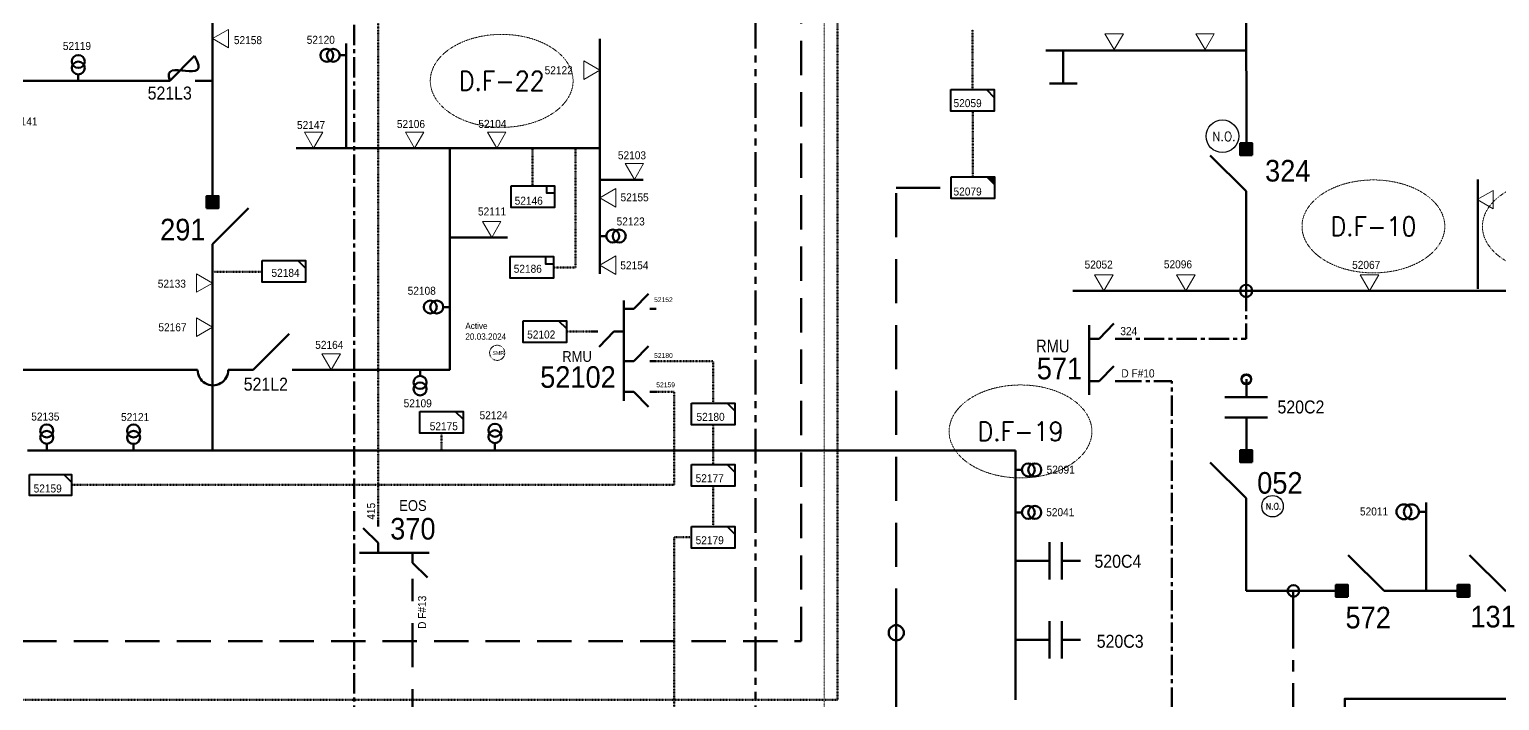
# Model space of a CAD drawing. Header units: metres. Extents: x 65984 to 144644, y -19036 to 23726.
# Drawn here: x 108724 to 109404, y 21193 to 21504 of the extents above; entities that cross this region are included whole.
import ezdxf
from ezdxf.enums import TextEntityAlignment as Align

# ---------------------------------------------------------------- set-up
doc = ezdxf.new("R2010")
doc.units = ezdxf.units.M
doc.header["$MEASUREMENT"] = 0
for name, pattern in [('( Center )', [2, 1.25, -0.25, 0.25, -0.25]), ('( Phantom )', [2.5, 1.25, -0.25, 0.25, -0.25, 0.25, -0.25]), ('DGN Style 3', [0.013877, 0, -0.013877]), ('HIDDEN2', [2381.25, 1587.5, -793.75])]:
    doc.linetypes.add(name, pattern=pattern)
doc.layers.get('0').update_dxf_attribs({"color": 95, "lineweight": 40})
for name, color, linetype, lineweight in [('ABS', 7, 'Continuous', 40), ('ABS NUMBER', 112, 'Continuous', 30), ('CAPACITOR', 5, 'Continuous', 40), ('d_eos', 111, 'Continuous', 40), ('d_eos no', 121, 'Continuous', 40), ('d_fco', 5, 'Continuous', 40), ('d_fco text', 95, 'Continuous', 40), ('d_oh branch', 94, 'Continuous', 40), ('d_switch', 95, 'Continuous', 40), ('d_tf', 1, 'Continuous', 40), ('d_tf no', 6, 'Continuous', 40), ('d_ug cable', 95, 'Continuous', 40), ('d_ug tf', 1, 'Continuous', 40), ('FDR  1  16', 234, 'Continuous', 40), ('FDR  2  05', 154, 'Continuous', 40), ('fedr no', 95, 'Continuous', 40), ('Level 37', 7, 'Continuous', 0), ('O H MAIN FEEDER', 4, 'Continuous', 100), ('SW N O', 114, 'Continuous', 30)]:
    doc.layers.add(name, color=color, linetype=linetype, lineweight=lineweight)
doc.styles.add('NASKHF', font='naskhf.shx', dxfattribs={"height": 8})
doc.styles.add('Style-Arial', font='arial.ttf')
doc.styles.add('Style-ENGINEERING', font='ENGINEERING.shx')
doc.styles.add('Style-msdefault', font='msdefault.shx')
doc.styles.add('Style-STANDARD', font='STANDARD.shx')

# ---------------------------------------------------------------- blocks, each defined once
blk = doc.blocks.new('TFU_5')
at = {"layer": 'd_tf', "color": 5, "linetype": 'Continuous', "lineweight": 70, "ltscale": 0.000390876}
blk.add_line((0, 10), (0, 0), dxfattribs=at)
for centre in [(0, 30), (0, 20)]:
    blk.add_circle(centre, 10, dxfattribs=at)
blk = doc.blocks.new('TF_8')
at = {"color": 0, "linetype": 'ByBlock', "lineweight": -2}
blk.add_line((6.3, 4.95), (9.9, 1.35), dxfattribs=at)
blk.add_3dface([(-10.1, 4.95), (9.9, 4.95), (9.9, -5.05), (-10.1, -5.05)], dxfattribs=at)
blk = doc.blocks.new('TF3')
at = {"color": 0, "linetype": 'ByBlock', "lineweight": -2}
for p, q in [((11.3, 9), (18.3, 9)), ((18.3, 9), (18.3, 2))]:
    blk.add_line(p, q, dxfattribs=at)
at = {"color": 0, "linetype": 'ByBlock', "lineweight": -2, "flags": 128}
blk.add_lwpolyline([(18.3, 2), (11.3, 2), (11.3, 9)], dxfattribs=at)
at = {"color": 0, "linetype": 'ByBlock', "lineweight": -2}
blk.add_3dface([(-21.7, 9), (18.3, 9), (18.3, -11), (-21.7, -11)], dxfattribs=at)
blk = doc.blocks.new('TFU_74')
at = {"layer": 'd_tf', "color": 3, "linetype": 'Continuous', "lineweight": 70, "ltscale": 0.000390876}
blk.add_line((0, 10), (0, 0), dxfattribs=at)
for centre in [(0, 30), (0, 20)]:
    blk.add_circle(centre, 10, dxfattribs=at)
blk = doc.blocks.new('*U706')
at = {"layer": 'd_fco', "color": 3, "linetype": 'Continuous', "lineweight": 100}
blk.add_line((-4.6, 4.21), (-10.13, 4.21), dxfattribs=at)
at = {"layer": 'd_fco', "color": 3, "linetype": 'Continuous', "lineweight": 100, "flags": 128}
blk.add_lwpolyline([(13.02, 4.21), (7.07, 4.21), (-4.4, -7.26)], dxfattribs=at)
at = {"layer": 'd_fco', "color": 3, "linetype": 'Continuous', "lineweight": 100}
blk.add_open_spline([(-4.4, -7.26), (-13, 7.69), (11.58, -7.67), (7.07, 4.21)], degree=3, dxfattribs=at)
blk = doc.blocks.new('ABS2_1_1')
at = {"color": 0, "linetype": 'ByBlock', "lineweight": -2, "ltscale": 500}
for q in [(-29900, 43500), (0, 0)]:
    blk.add_line((0, 13600), q, dxfattribs=at)
at = {"color": 0, "linetype": 'ByBlock', "lineweight": -2, "ltscale": 500, "flags": 128}
for points in [[(5000, 43600), (-5000, 43600), (-5000, 53600), (5000, 53600)], [(3791, 49653), (3791, 49653), (3791, 49653)]]:
    blk.add_lwpolyline(points, close=True, dxfattribs=at)
at = {"color": 0, "linetype": 'ByBlock', "lineweight": -2, "ltscale": 500}
for points in [[(5000, 43600), (-5000, 43600), (5000, 53600), (-5000, 53600)], [(3791, 49653), (3791, 49653), (3791, 49653)]]:
    blk.add_solid(points, dxfattribs=at)
blk = doc.blocks.new('*U863')
at = {"layer": 'ABS', "color": 5, "linetype": 'Continuous', "lineweight": 140, "ltscale": 0.246588}
for p, q in [((-8.32, 9.06), (-8.32, 16.62)), ((-8.32, 9.06), (8.3, -7.56)), ((-8.32, -16.6), (-8.32, -9.05))]:
    blk.add_line(p, q, dxfattribs=at)
blk = doc.blocks.new('TFU_75')
at = {"layer": 'd_tf', "color": 5, "linetype": 'Continuous', "lineweight": 70, "ltscale": 0.000426762}
blk.add_line((0, 10), (0, 0), dxfattribs=at)
for centre in [(0, 30), (0, 20)]:
    blk.add_circle(centre, 10, dxfattribs=at)
blk = doc.blocks.new('*U875')
at = {"layer": 'd_eos', "color": 7, "linetype": 'Continuous', "lineweight": 211, "ltscale": 0.638341}
for p, q in [((-7.47, 16.48), (-7.47, -15.84)), ((-7.47, 10.14), (-2.82, 10.14)), ((-2.82, 10.14), (3.98, 3.14)), ((4.63, 10.14), (7.45, 10.14)), ((-7.47, -9.52), (-2.82, -9.52)), ((-2.82, -9.52), (3.98, -16.52)), ((4.63, -9.51), (7.45, -9.51))]:
    blk.add_line(p, q, dxfattribs=at)
blk = doc.blocks.new('*U654')
at = {"layer": 'CAPACITOR', "color": 5, "linetype": 'Continuous', "lineweight": 100}
for p, q in [((-6.45, -8.62), (-6.45, 8.6)), ((-0.71, -8.62), (-0.71, 8.6)), ((-6.45, -0.01), (-15.04, -0.01)), ((15.04, -0.01), (-0.71, -0.01))]:
    blk.add_line(p, q, dxfattribs=at)
blk = doc.blocks.new('*U885')
at = {"layer": 'd_eos', "color": 7, "linetype": 'Continuous', "lineweight": 211, "ltscale": 0.638341}
for p, q in [((-7.44, 12.09), (-7.44, 14.92)), ((-7.44, 4.65), (-14.45, 11.44)), ((16.16, 0), (-16.16, 0)), ((-7.44, 0), (-7.44, 4.65)), ((8.41, 0), (8.41, -4.65)), ((8.41, -4.65), (15.42, -11.45)), ((8.41, -12.09), (8.41, -14.92))]:
    blk.add_line(p, q, dxfattribs=at)
blk = doc.blocks.new('exist.us-1000kva')
at = {"color": 0, "linetype": 'ByBlock', "lineweight": -2, "flags": 128}
blk.add_lwpolyline([(40, 12.9), (32.8, 20), (40, 20)], close=True, dxfattribs=at)
at = {"color": 0, "linetype": 'ByBlock', "lineweight": -2, "extrusion": (0, 0, -1)}
blk.add_solid([(-40, 12.9), (-32.8, 20), (-40, 20)], dxfattribs=at)
at = {"color": 0, "linetype": 'ByBlock', "lineweight": -2, "xscale": 2, "yscale": 2}
blk.add_blockref('TF_8', (20.2, 10.1), dxfattribs=at)
blk = doc.blocks.new('*U892')
at = {"layer": 'SW N O', "color": 3}
blk.add_circle((0, 0), 16.8, dxfattribs=at)
at = {"layer": 'SW N O', "color": 3, "style": 'Style-STANDARD'}
blk.add_text('N.O.', height=9.6, dxfattribs=at).set_placement((1.7, -0.2), align=Align.MIDDLE_CENTER)
blk = doc.blocks.new('*U929')
at = {"layer": 'CAPACITOR', "color": 5, "linetype": 'Continuous', "lineweight": 100}
for p, q in [((0.05, 8.54), (0.05, 16.44)), ((-9.9, 8.16), (9.89, 8.16)), ((-9.9, -1.35), (9.89, -1.35)), ((0.07, -16.45), (0.06, -1.35))]:
    blk.add_line(p, q, dxfattribs=at)
blk = doc.blocks.new('*U1366')
at = {"layer": 'FDR  1  16', "color": 5, "linetype": '( Center )', "lineweight": 140, "ltscale": 7.500037, "flags": 128}
blk.add_lwpolyline([(-60.08, 474.76), (-60.08, 230.27), (-16.86, 230.27), (-16.86, -226.47), (51.36, -226.47), (51.36, -321.3)], dxfattribs=at)
blk = doc.blocks.new('*U2242')
at = {"layer": 'd_ug tf', "color": 3, "linetype": 'Continuous', "lineweight": 40, "flags": 128}
blk.add_lwpolyline([(11.46, 1.66), (7.33, 5.73), (11.47, 5.73)], close=True, dxfattribs=at)
at = {"layer": 'd_ug tf', "color": 3, "linetype": 'Continuous', "lineweight": 40, "xscale": 1.147979204721027, "yscale": 1.147979204721027, "zscale": 0.3630735559045985, "rotation": 359.9999999999999}
blk.add_blockref('TF_8', (0.1, 0.04), dxfattribs=at)
blk = doc.blocks.new('*U2221')
at = {"layer": 'd_ug tf', "color": 2, "linetype": 'Continuous', "lineweight": 40, "flags": 128}
blk.add_lwpolyline([(11.46, 1.66), (7.33, 5.73), (11.47, 5.73)], close=True, dxfattribs=at)
at = {"layer": 'd_ug tf', "color": 2, "linetype": 'Continuous', "lineweight": 40, "xscale": 1.147979204721027, "yscale": 1.147979204721027, "zscale": 0.3630735559045985, "rotation": 359.9999999999999}
blk.add_blockref('TF_8', (0.1, 0.04), dxfattribs=at)
blk = doc.blocks.new('*U2274')
at = {"layer": 'd_ug tf', "color": 5, "linetype": 'Continuous', "lineweight": 40, "flags": 128}
blk.add_lwpolyline([(11.46, 1.66), (7.33, 5.73), (11.47, 5.73)], close=True, dxfattribs=at)
at = {"layer": 'd_ug tf', "color": 5, "linetype": 'Continuous', "lineweight": 40, "xscale": 1.147979204721027, "yscale": 1.147979204721027, "zscale": 0.3630735559045985, "rotation": 359.9999999999999}
blk.add_blockref('TF_8', (0.1, 0.04), dxfattribs=at)

msp = doc.modelspace()

# ---------------------------------------------------------------- linework, layer by layer
at = {"layer": 'd_eos', "color": 2, "linetype": 'Continuous', "lineweight": 211, "ltscale": 0.638341}
for p, q in [((108998.97, 21378.06), (108998.96, 21331.7)), ((108998.96, 21374.21), (109003.61, 21374.21)), ((108986.87, 21363.76), (108984.05, 21363.76)), ((108994.32, 21363.76), (108987.52, 21356.76)), ((108998.97, 21363.76), (108994.32, 21363.76)), ((108998.96, 21350.06), (109003.61, 21350.06)), ((108998.96, 21335.88), (109003.61, 21335.88))]:
    msp.add_line(p, q, dxfattribs=at)
at = {"layer": 'd_eos', "color": 5, "linetype": 'Continuous', "lineweight": 211, "ltscale": 0.638341}
for p, q in [((109003.61, 21374.21), (109010.41, 21381.21)), ((109011.06, 21374.21), (109013.88, 21374.21)), ((109003.61, 21350.06), (109010.41, 21357.06)), ((109011.06, 21350.06), (109013.88, 21350.06)), ((109003.61, 21335.88), (109010.41, 21328.88)), ((109011.06, 21335.88), (109013.88, 21335.88))]:
    msp.add_line(p, q, dxfattribs=at)
at = {"layer": 'd_oh branch', "color": 5, "linetype": 'Continuous', "lineweight": 100}
for p, q in [((108870.61, 21448.55), (108870.61, 21497.13)), ((108987.83, 21390.55), (108987.83, 21499.2)), ((108987.93, 21434.04), (109007.93, 21434.04)), ((108918.03, 21407.24), (108945.24, 21407.24)), ((109370.11, 21243.76), (109370.11, 21284.69))]:
    msp.add_line(p, q, dxfattribs=at)
at = {"layer": 'd_oh branch', "color": 30, "linetype": 'Continuous', "lineweight": 100}
for p, q in [((109202.22, 21493.83), (109194.15, 21493.83)), ((109195.83, 21478.47), (109208.62, 21478.47))]:
    msp.add_line(p, q, dxfattribs=at)
at = {"layer": 'd_oh branch', "color": 234, "linetype": 'Continuous', "lineweight": 100}
for p, q in [((109393.99, 21383.54), (109393.99, 21434.08)), ((109206.57, 21382.56), (109286.83, 21382.56))]:
    msp.add_line(p, q, dxfattribs=at)
at = {"layer": 'd_oh branch', "color": 3, "linetype": 'Continuous', "lineweight": 100, "flags": 128}
for points in [[(109059.01, 20708.07), (109059.01, 20736.18), (109332.38, 20736.18), (109332.38, 21193.88), (109889.5, 21193.88), (109889.5, 21588.76), (111169.34, 21588.76), (111169.34, 21617.54)], [(108700.54, 21500.3), (108700.54, 21479.8), (108783.74, 21479.8)], [(108805.09, 21479.8), (108808.75, 21479.8)]]:
    msp.add_lwpolyline(points, dxfattribs=at)
at = {"layer": 'd_oh branch', "color": 5, "linetype": 'Continuous', "lineweight": 100, "flags": 128}
for points in [[(108987.83, 21448.55), (108847.44, 21448.55)], [(108918.45, 21448.55), (108918.45, 21346.06), (108851.45, 21346.06)]]:
    msp.add_lwpolyline(points, dxfattribs=at)
at = {"layer": 'd_tf', "color": 3, "linetype": 'Continuous', "lineweight": 0, "ltscale": 0.000426762, "flags": 128}
for points in [[(108816.14, 21495.04), (108816.14, 21503.58), (108808.75, 21499.31)], [(108801.36, 21381.94), (108801.36, 21390.47), (108808.75, 21386.21)], [(108801.36, 21361.52), (108801.36, 21370.06), (108808.75, 21365.79)]]:
    msp.add_lwpolyline(points, close=True, dxfattribs=at)
at = {"layer": 'd_tf', "color": 30, "linetype": 'Continuous', "lineweight": 0, "ltscale": 0.000426762, "flags": 128}
for points in [[(109221.5, 21501.6), (109230.04, 21501.6), (109225.77, 21494.21)], [(109263.49, 21501.6), (109272.03, 21501.6), (109267.76, 21494.21)]]:
    msp.add_lwpolyline(points, close=True, dxfattribs=at)
at = {"layer": 'd_tf', "color": 5, "linetype": 'Continuous', "lineweight": 0, "ltscale": 0.000426762, "flags": 128}
for points in [[(108980.52, 21480.45), (108980.52, 21488.98), (108987.91, 21484.71)], [(108851.23, 21455.97), (108859.76, 21455.97), (108855.5, 21448.58)], [(108897.94, 21455.97), (108906.47, 21455.97), (108902.21, 21448.58)], [(108935.9, 21455.97), (108944.43, 21455.97), (108940.17, 21448.58)], [(108999.61, 21441.46), (109008.14, 21441.46), (109003.88, 21434.07)], [(108995.22, 21429.93), (108995.22, 21421.39), (108987.83, 21425.66)], [(108933.63, 21414.67), (108942.16, 21414.67), (108937.9, 21407.28)], [(108995.22, 21398.77), (108995.22, 21390.24), (108987.83, 21394.51)], [(108859.37, 21353.45), (108867.9, 21353.45), (108863.63, 21346.06)]]:
    msp.add_lwpolyline(points, close=True, dxfattribs=at)
at = {"layer": 'd_tf', "color": 234, "linetype": 'Continuous', "lineweight": 0, "ltscale": 0.000426762, "flags": 128}
for points in [[(109400.96, 21420.53), (109400.96, 21429.07), (109393.57, 21424.8)], [(109216.7, 21389.95), (109225.23, 21389.95), (109220.96, 21382.56)], [(109254.62, 21389.95), (109263.16, 21389.95), (109258.89, 21382.56)], [(109339.58, 21389.95), (109348.12, 21389.95), (109343.85, 21382.56)]]:
    msp.add_lwpolyline(points, close=True, dxfattribs=at)
at = {"layer": 'd_ug cable', "color": 30, "linetype": 'DGN Style 3', "lineweight": 106}
msp.add_line((109160.21, 21475.72), (109160.21, 21503.59), dxfattribs=at)
at = {"layer": 'd_ug cable', "color": 5, "linetype": 'DGN Style 3', "lineweight": 106}
for p, q in [((108956.75, 21431.24), (108956.75, 21448.22)), ((108976.64, 21393.46), (108976.64, 21448.22)), ((109040.33, 21320.66), (109040.33, 21302.26)), ((109040.33, 21292.25), (109040.33, 21273.57))]:
    msp.add_line(p, q, dxfattribs=at)
at = {"layer": 'd_ug cable', "color": 3, "linetype": 'DGN Style 3', "lineweight": 106}
msp.add_line((108831.77, 21391.38), (108808.75, 21391.38), dxfattribs=at)
at = {"layer": 'd_ug cable', "color": 3, "linetype": 'DGN Style 3', "lineweight": 140}
msp.add_line((108914.61, 21316.76), (108914.61, 21308.77), dxfattribs=at)
at = {"layer": 'd_ug cable', "color": 251, "linetype": 'HIDDEN2', "lineweight": 211, "ltscale": 0.012803}
msp.add_line((108901.22, 20812.12), (108901.22, 21246.86), dxfattribs=at)
at = {"layer": 'd_ug cable', "color": 202, "linetype": 'DGN Style 3', "lineweight": 0, "flags": 128}
msp.add_lwpolyline([(109203, 20920.39), (109203, 20999.71), (109091.66, 20999.71), (109091.66, 22252.38), (108327.47, 22252.38), (108327.47, 21902.35), (108458.22, 21902.35)], dxfattribs=at)
at = {"layer": 'd_ug cable', "color": 218, "linetype": 'DGN Style 3', "lineweight": 211, "flags": 128}
msp.add_lwpolyline([(108704.51, 21193.43), (109097.74, 21193.43), (109097.74, 22040.63), (109289.58, 22040.63)], dxfattribs=at)
at = {"layer": 'd_ug cable', "color": 134, "linetype": 'HIDDEN2', "lineweight": 211, "ltscale": 0.01}
msp.add_lwpolyline([(108625.47, 21220.52), (109081.06, 21220.52), (109081.06, 21908.65), (109081.06, 22012.63)], dxfattribs=at)
at = {"layer": 'd_ug cable', "color": 251, "linetype": 'DGN Style 3', "lineweight": 106, "flags": 128}
msp.add_lwpolyline([(108885.37, 21276.31), (108885.37, 21644.22), (108898.24, 21644.22)], dxfattribs=at)
at = {"layer": 'd_ug cable', "color": 6, "linetype": '( Phantom )', "lineweight": 158, "ltscale": 12.802868, "flags": 128}
msp.add_lwpolyline([(108815.35, 21099.08), (108815.35, 21143.95), (109059.84, 21143.95), (109059.84, 21623.18)], dxfattribs=at)
at = {"layer": 'd_ug cable', "color": 30, "linetype": 'DGN Style 3', "lineweight": 106, "flags": 128}
msp.add_lwpolyline([(109160.43, 21435.37), (109160.43, 21465.71), (109160.43, 21465.71)], dxfattribs=at)
at = {"layer": 'd_ug cable', "color": 30, "linetype": 'HIDDEN2', "lineweight": 140, "ltscale": 0.012803}
msp.add_lwpolyline([(109124.97, 21224.48), (109124.97, 21430.26), (109150.3, 21430.26)], dxfattribs=at)
at = {"layer": 'd_ug cable', "color": 5, "linetype": 'DGN Style 3', "lineweight": 106, "flags": 128}
for points in [[(108976.64, 21393.46), (108966.52, 21393.45)], [(108984.05, 21363.76), (108972.41, 21363.76)], [(109040.33, 21330.66), (109040.33, 21350.06), (109013.88, 21350.06)], [(109013.88, 21335.88), (109022.31, 21335.88), (109022.31, 21292.77), (108743.47, 21292.77)], [(109004.08, 21079.09), (109022.2, 21079.09), (109022.2, 21268.57), (109030.32, 21268.57)]]:
    msp.add_lwpolyline(points, dxfattribs=at)
at = {"layer": 'd_ug cable', "color": 2, "linetype": 'DGN Style 3', "lineweight": 13}
msp.add_circle((108940.39, 21353.92), 3.5, dxfattribs=at)
at = {"layer": 'FDR  1  16', "color": 5, "linetype": '( Center )', "lineweight": 211, "ltscale": 21.338113}
msp.add_line((109308.52, 21243.76), (109308.52, 21176.74), dxfattribs=at)
at = {"layer": 'FDR  1  16', "color": 234, "linetype": '( Center )', "lineweight": 140, "ltscale": 7.500037, "flags": 128}
for points in [[(109286.83, 21382.56), (109286.83, 21360.46), (109228.37, 21360.46)], [(109229.08, 21340.8), (109252.4, 21340.8), (109252.4, 21038.58), (108824.92, 21038.58), (108824.92, 20812.12)]]:
    msp.add_lwpolyline(points, dxfattribs=at)
at = {"layer": 'FDR  2  05', "color": 3, "linetype": 'Continuous', "lineweight": 100}
msp.add_line((108812.4, 21308.77), (108723.16, 21308.77), dxfattribs=at)
at = {"layer": 'FDR  2  05', "color": 5, "linetype": 'Continuous', "lineweight": 100, "flags": 128}
for points in [[(108801.84, 21346.06), (108573.75, 21346.06)], [(108821.9, 21346.06), (108816.02, 21346.06)]]:
    msp.add_lwpolyline(points, dxfattribs=at)
at = {"layer": 'FDR  2  05', "color": 214, "linetype": 'Continuous', "lineweight": 100, "flags": 128}
msp.add_lwpolyline([(108773.38, 21346.06), (108767.4, 21346.06)], dxfattribs=at)
at = {"layer": 'FDR  2  05', "color": 5, "linetype": 'Continuous', "lineweight": 100}
msp.add_arc((108808.93, 21345.96), 7.09, 179.1901, 0.8099, dxfattribs=at)
at = {"layer": 'fedr no', "color": 82, "linetype": 'DGN Style 3', "lineweight": 13, "true_color": 0x1dc70e}
for centre in [(108942.47, 21479.77), (109345.65, 21412.42), (109429.09, 21412.42), (109182.42, 21317.55)]:
    msp.add_ellipse(centre, major_axis=(33.02, 0), ratio=0.651175, dxfattribs=at)
at = {"layer": 'O H MAIN FEEDER', "color": 30, "lineweight": 211, "ltscale": 0.498271}
for p, q in [((109286.9, 21449.39), (109286.83, 21636.6)), ((109124.97, 21188.22), (109124.97, 21224.48))]:
    msp.add_line(p, q, dxfattribs=at)
at = {"layer": 'O H MAIN FEEDER', "color": 3, "lineweight": 211, "ltscale": 0.498271}
for p, q in [((108808.75, 21572.5), (108808.75, 21426.42)), ((108808.75, 21396.83), (108808.75, 21308.77)), ((109180.05, 21308.77), (108808.75, 21308.77)), ((109180.05, 21308.77), (109180.05, 21193.33))]:
    msp.add_line(p, q, dxfattribs=at)
at = {"layer": 'O H MAIN FEEDER', "color": 234, "lineweight": 211, "ltscale": 0.498271}
for q in [(109286.83, 21426.86), (109639.72, 21382.56)]:
    msp.add_line((109286.83, 21382.56), q, dxfattribs=at)
at = {"layer": 'O H MAIN FEEDER', "color": 5, "lineweight": 211, "ltscale": 0.498271}
for p, q in [((109286.83, 21243.76), (109286.83, 21281.44)), ((109327.8, 21243.76), (109286.83, 21243.76)), ((109384.75, 21243.76), (109357.93, 21243.76))]:
    msp.add_line(p, q, dxfattribs=at)
at = {"layer": 'O H MAIN FEEDER', "color": 30, "lineweight": 211, "ltscale": 0.498271, "flags": 128}
msp.add_lwpolyline([(109286.91, 21493.83), (109202.22, 21493.83), (109202.22, 21478.47)], dxfattribs=at)
at = {"layer": 'O H MAIN FEEDER', "color": 234, "ltscale": 0.498271}
msp.add_circle((109286.83, 21382.56), 2.82, dxfattribs=at)
at = {"layer": 'O H MAIN FEEDER', "ltscale": 0.498271}
msp.add_circle((109286.88, 21341.71), 2.21, dxfattribs=at)
at = {"layer": 'O H MAIN FEEDER', "lineweight": 211, "ltscale": 0.488306}
msp.add_circle((109286.88, 21341.57), 2.21, dxfattribs=at)
at = {"layer": 'O H MAIN FEEDER', "color": 5, "lineweight": 211, "ltscale": 0.498271}
msp.add_circle((109308.66, 21243.76), 2.67, dxfattribs=at)
at = {"layer": 'O H MAIN FEEDER', "color": 30, "lineweight": 211, "ltscale": 0.498271}
msp.add_circle((109124.97, 21224.41), 3.51, dxfattribs=at)

# ---------------------------------------------------------------- block references
at = {"layer": 'ABS', "color": 7, "linetype": 'Continuous', "lineweight": 211, "ltscale": 0.829472, "xscale": 0.000555747191877611, "zscale": 0.0003680335276451397}
for p, yscale, rotation in [((109286.83, 21421.1), 0.000555747191877611, 359.9999999999997), ((108808.75, 21396.64), -0.0005557471918776113, 180.0000000000003), ((109286.83, 21279.04), 0.000555747191877611, 359.9999999999997), ((109358.12, 21243.73), -0.0005557471918776113, 270.0000000000002), ((109414.34, 21243.73), -0.0005557471918776113, 270.0000000000002)]:
    msp.add_blockref('ABS2_1_1', p, dxfattribs=dict(at, yscale=yscale, rotation=rotation))
at = {"layer": 'ABS', "color": 5, "linetype": 'Continuous', "lineweight": 140, "ltscale": 0.246588, "rotation": 90.00000000000001}
msp.add_blockref('*U863', (108836.59, 21354.38), dxfattribs=at)
at = {"layer": 'CAPACITOR', "color": 5, "linetype": 'Continuous', "lineweight": 100}
msp.add_blockref('*U929', (109286.83, 21325.28), dxfattribs=at)
at = {"layer": 'CAPACITOR', "color": 5, "linetype": 'Continuous', "lineweight": 100, "extrusion": (0, 0, -1)}
for p in [(-109195.09, 21257.68), (-109195.09, 21221.11)]:
    msp.add_blockref('*U654', p, dxfattribs=at)
at = {"layer": 'd_eos', "color": 7, "linetype": 'Continuous', "lineweight": 211, "ltscale": 0.638341, "extrusion": (0, 0, -1), "rotation": 180}
msp.add_blockref('*U875', (-109221.63, 21350.94), dxfattribs=at)
at = {"layer": 'd_eos', "color": 7, "linetype": 'Continuous', "lineweight": 211, "ltscale": 0.638341}
msp.add_blockref('*U885', (108892.81, 21261.4), dxfattribs=at)
at = {"layer": 'd_fco', "color": 3, "linetype": 'Continuous', "lineweight": 100, "rotation": 180.0000000006}
msp.add_blockref('*U706', (108796.05, 21484.02), dxfattribs=at)
at = {"layer": 'd_tf', "color": 5, "linetype": 'Continuous', "lineweight": 70, "ltscale": 0.000390876, "xscale": 0.3, "yscale": 0.3, "zscale": 0.3}
for p, rotation in [((108870.61, 21491.59), 89.99999999999984), ((108987.83, 21407.95), 269.9999999999998), ((108918.45, 21375.12), 89.99999999999984), ((108904.74, 21346.21), 179.9999999999999)]:
    msp.add_blockref('TFU_5', p, dxfattribs=dict(at, rotation=rotation))
at = {"layer": 'd_tf', "color": 3, "linetype": 'Continuous', "lineweight": 70, "ltscale": 0.000390876, "xscale": 0.3, "yscale": 0.3, "zscale": 0.3}
for p, rotation in [((108746.65, 21479.72), 359.9999999999999), ((109180.05, 21299.77), 269.9999999999998), ((109180.05, 21280.1), 269.9999999999998)]:
    msp.add_blockref('TFU_74', p, dxfattribs=dict(at, rotation=rotation))
at = {"layer": 'd_tf', "color": 3, "linetype": 'Continuous', "lineweight": 70, "ltscale": 0.000390876, "extrusion": (0, 0, -1), "xscale": 0.3, "yscale": 0.3, "zscale": 0.3, "rotation": 359.9999999999999}
for p in [(-108732.09, 21308.81), (-108772.21, 21308.77), (-108939.37, 21309.12)]:
    msp.add_blockref('TFU_74', p, dxfattribs=at)
at = {"layer": 'd_tf', "color": 5, "linetype": 'Continuous', "lineweight": 70, "ltscale": 0.000426762, "xscale": 0.3443937614163075, "yscale": 0.3443937614163075, "zscale": 0.3443937614163075, "rotation": 90.0001871742919}
msp.add_blockref('TFU_75', (109370.11, 21280.36), dxfattribs=at)
at = {"layer": 'd_ug tf', "color": 30, "linetype": 'Continuous', "lineweight": 40, "xscale": 1.000459148070467, "yscale": 1.000459148070467, "zscale": 0.3164171083704443}
msp.add_blockref('TF_8', (109160.33, 21470.77), dxfattribs=at)
at = {"layer": 'd_ug tf', "color": 30, "linetype": 'Continuous', "lineweight": 40, "xscale": 0.5002295740352334, "yscale": 0.5002295740352334, "zscale": 0.3164171083704443, "rotation": 359.9999999999999}
msp.add_blockref('exist.us-1000kva', (109150.42, 21425.37), dxfattribs=at)
at = {"layer": 'd_ug tf', "color": 5, "linetype": 'Continuous', "lineweight": 40, "xscale": 0.5001015152642799, "yscale": 0.5001015152642799, "zscale": 0.09644393463131137, "rotation": 359.9999999999999}
for p in [(108957.73, 21426.74), (108957.29, 21393.97)]:
    msp.add_blockref('TF3', p, dxfattribs=at)
at = {"layer": 'd_ug tf', "color": 3, "linetype": 'Continuous', "lineweight": 40, "xscale": 0.8714958807233716, "yscale": 0.8714958807233716, "zscale": 0.8714958807233716}
for p in [(108841.79, 21391.65), (108914.62, 21321.77)]:
    msp.add_blockref('*U2242', p, dxfattribs=at)
at = {"layer": 'd_ug tf', "color": 2, "linetype": 'Continuous', "lineweight": 40, "xscale": 0.8714958807233716, "yscale": 0.8714958807233716, "zscale": 0.8714958807233716}
msp.add_blockref('*U2221', (108962.42, 21363.77), dxfattribs=at)
at = {"layer": 'd_ug tf', "color": 5, "linetype": 'Continuous', "lineweight": 40}
for name, p, xscale, yscale, zscale in [('*U2274', (109040.34, 21325.67), 0.8714958807233716, 0.8714958807233716, 0.8714958807233716), ('TF_8', (108733.86, 21292.82), 0.9711271773888203, 0.9711271773888203, 0.3164171083704443), ('*U2274', (109040.34, 21297.27), 0.8714958807233716, 0.8714958807233716, 0.8714958807233716), ('*U2274', (109040.34, 21268.58), 0.8714958807233716, 0.8714958807233716, 0.8714958807233716)]:
    msp.add_blockref(name, p, dxfattribs=dict(at, xscale=xscale, yscale=yscale, zscale=zscale))
at = {"layer": 'FDR  1  16', "color": 5, "linetype": '( Center )', "lineweight": 140, "ltscale": 7.500037}
msp.add_blockref('*U1366', (108891.15, 21407.75), dxfattribs=at)
at = {"layer": 'SW N O', "color": 3}
for p, xscale, yscale, zscale in [((109275.82, 21454.15), 0.449872806989737, 0.449872806989737, 0.449872806989737), ((109298.99, 21282.96), 0.2950694635422144, 0.2950694635422144, 0.2950694635422144)]:
    msp.add_blockref('*U892', p, dxfattribs=dict(at, xscale=xscale, yscale=yscale, zscale=zscale))

# ---------------------------------------------------------------- texts
at = {"layer": 'ABS NUMBER', "color": 7, "lineweight": 140, "style": 'Style-Arial', "width": 0.9}
for s, p in [('324', (109295.55, 21443.18)), ('291', (108784.51, 21415.95)), ('052', (109291.9, 21298.74)), ('572', (109332.75, 21236.41)), ('131', (109390.5, 21236.86))]:
    msp.add_text(s, height=10, dxfattribs=at).set_placement(p, align=Align.TOP_LEFT)
at = {"layer": 'd_eos no', "color": 7, "linetype": 'Continuous', "lineweight": 140, "style": 'Style-Arial', "width": 0.9}
for s, p in [('571', (109189.96, 21351.66)), ('370', (108890.92, 21277.51))]:
    msp.add_text(s, height=10, dxfattribs=at).set_placement(p, align=Align.TOP_LEFT)
at = {"layer": 'd_eos no', "color": 121, "linetype": 'Continuous', "lineweight": 140, "style": 'Style-Arial', "width": 0.9}
msp.add_text('52102', height=10, dxfattribs=at).set_placement((108960.28, 21347.74), align=Align.TOP_LEFT)
at = {"layer": 'd_fco text', "color": 3, "linetype": 'Continuous', "lineweight": 80, "style": 'Style-msdefault', "width": 0.916667}
msp.add_text('521L3', height=6, dxfattribs=at).set_placement((108778.73, 21477.14), align=Align.TOP_LEFT)
at = {"layer": 'd_fco text', "color": 5, "linetype": 'Continuous', "lineweight": 80, "style": 'Style-msdefault', "width": 0.916667}
msp.add_text('521L2', height=6, dxfattribs=at).set_placement((108823.17, 21342.43), align=Align.TOP_LEFT)
at = {"layer": 'd_fco text', "color": 121, "linetype": 'Continuous', "lineweight": 80, "style": 'NASKHF', "width": 0.916667}
msp.add_text('520C2', height=6, dxfattribs=at).set_placement((109301.29, 21331.87), align=Align.TOP_LEFT)
at = {"layer": 'd_fco text', "color": 3, "linetype": 'Continuous', "lineweight": 80, "style": 'Style-msdefault', "width": 0.916667}
for s, p in [('520C4', (109238.31, 21260.47)), ('520C3', (109239.37, 21223.44))]:
    msp.add_text(s, height=6, dxfattribs=at).set_placement(p, align=Align.TOP_RIGHT)
at = {"layer": 'd_switch', "color": 234, "linetype": 'Continuous', "lineweight": 30, "style": 'Style-ENGINEERING', "width": 0.921053}
for s, p in [('324', (109228.6, 21365.88)), ('D F#10', (109229.09, 21346.32))]:
    msp.add_text(s, height=3.8, dxfattribs=at).set_placement(p, align=Align.TOP_LEFT)
at = {"layer": 'd_switch', "color": 251, "linetype": 'Continuous', "lineweight": 30, "style": 'Style-ENGINEERING', "width": 0.921053}
for s, p in [('415', (108880.16, 21276.71)), ('D F#13', (108903.75, 21226.18))]:
    msp.add_text(s, height=3.8, rotation=90, dxfattribs=at).set_placement(p, align=Align.TOP_LEFT)
at = {"layer": 'd_tf no', "color": 3, "linetype": 'Continuous', "lineweight": 40, "style": 'Style-msdefault', "width": 0.945946}
for s, p in [('52158', (108818.62, 21500.47)), ('52119', (108739.52, 21497.77)), ('52141', (108714.81, 21462.83)), ('52133', (108783.42, 21387.76)), ('52167', (108783.71, 21367.6)), ('52091', (109194.5, 21301.7)), ('52041', (109194.32, 21282.03))]:
    msp.add_text(s, height=3.7, dxfattribs=at).set_placement(p, align=Align.TOP_LEFT)
at = {"layer": 'd_tf no', "color": 5, "linetype": 'Continuous', "lineweight": 40}
for s, height, style, width, p in [('52120', 3.7, 'Style-msdefault', 0.945946, (108865.32, 21500.61)), ('52159', 2.21, 'Style-ENGINEERING', 0.921053, (109022.62, 21340.21))]:
    msp.add_text(s, height=height, dxfattribs=dict(at, style=style, width=width)).set_placement(p, align=Align.TOP_RIGHT)
for s, height, style, width, p in [('52122', 3.7, 'Style-msdefault', 0.945946, (108962.35, 21486.53)), ('52147', 3.7, 'Style-msdefault', 0.945946, (108847.8, 21461.18)), ('52106', 3.7, 'Style-msdefault', 0.945946, (108894, 21461.65)), ('52104', 3.7, 'Style-msdefault', 0.945946, (108931.67, 21461.72)), ('52103', 3.7, 'Style-msdefault', 0.945946, (108996.22, 21447.18)), ('52146', 3.7, 'Style-msdefault', 0.945946, (108948.48, 21426.15)), ('52155', 3.7, 'Style-msdefault', 0.945946, (108997.45, 21427.74)), ('52111', 3.7, 'Style-msdefault', 0.945946, (108931.5, 21421.17)), ('52123', 3.7, 'Style-msdefault', 0.945946, (108995.63, 21416.56)), ('52186', 3.7, 'Style-msdefault', 0.945946, (108948.04, 21394.67)), ('52154', 3.7, 'Style-msdefault', 0.945946, (108997.34, 21396.26)), ('52108', 3.7, 'Style-msdefault', 0.945946, (108899, 21384.49)), ('52152', 2.21, 'Style-ENGINEERING', 0.921053, (109012.97, 21379.61)), ('52164', 3.7, 'Style-msdefault', 0.945946, (108856.24, 21359.47)), ('52180', 2.21, 'Style-ENGINEERING', 0.921053, (109012.97, 21353.78)), ('52109', 3.7, 'Style-msdefault', 0.945946, (108897.14, 21332.42)), ('52180', 3.7, 'Style-msdefault', 0.945946, (109032.59, 21326.15)), ('52177', 3.7, 'Style-msdefault', 0.945946, (109032.18, 21297.75)), ('52159', 3.7, 'Style-msdefault', 0.945946, (108726, 21293)), ('52011', 3.7, 'Style-msdefault', 0.945946, (109339.43, 21282.38)), ('52179', 3.7, 'Style-msdefault', 0.945946, (109032.18, 21269.06))]:
    msp.add_text(s, height=height, dxfattribs=dict(at, style=style, width=width)).set_placement(p, align=Align.TOP_LEFT)
at = {"layer": 'd_tf no', "color": 30, "linetype": 'Continuous', "lineweight": 40, "style": 'Style-msdefault', "width": 0.945946}
for s, p in [('52059', (109151.46, 21471.31)), ('52079', (109151.46, 21430.41))]:
    msp.add_text(s, height=3.7, dxfattribs=at).set_placement(p, align=Align.TOP_LEFT)
at = {"layer": 'd_tf no', "color": 3, "linetype": 'Continuous', "lineweight": 40, "style": 'Style-msdefault', "width": 0.945946}
for s, p in [('52184', (108849.02, 21392.78)), ('52175', (108922.22, 21321.8))]:
    msp.add_text(s, height=3.7, dxfattribs=at).set_placement(p, align=Align.TOP_RIGHT)
at = {"layer": 'd_tf no', "color": 234, "linetype": 'Continuous', "lineweight": 40, "style": 'Style-msdefault', "width": 0.945946}
for s, p in [('52052', (109212.08, 21396.61)), ('52096', (109248.74, 21396.73)), ('52067', (109335.81, 21396.47))]:
    msp.add_text(s, height=3.7, dxfattribs=at).set_placement(p, align=Align.TOP_LEFT)
at = {"layer": 'd_tf no', "color": 121, "linetype": 'Continuous', "lineweight": 40, "style": 'Style-msdefault', "width": 0.945946}
msp.add_text('52102', height=3.7, dxfattribs=at).set_placement((108954.26, 21364.25), align=Align.TOP_LEFT)
at = {"layer": 'd_tf no', "color": 1, "linetype": 'Continuous', "lineweight": 40, "style": 'Style-msdefault', "width": 0.945946}
msp.add_text('SMR', height=1.77, dxfattribs=at).set_placement((108938.2, 21354.72), align=Align.TOP_LEFT)
at = {"layer": 'd_tf no', "color": 3, "linetype": 'Continuous', "lineweight": 40, "style": 'Style-msdefault', "width": 0.945946}
for s, p in [('52135', (108724.91, 21322.57)), ('52121', (108766.43, 21322.36)), ('52124', (108932.25, 21323.18))]:
    msp.add_text(s, height=3.7, dxfattribs=at).set_placement(p)
at = {"layer": 'd_tf no', "color": 121, "linetype": 'Continuous', "lineweight": 40, "insert": (108925.66, 21367.9), "char_height": 2.9841, "attachment_point": 1, "style": 'NASKHF'}
msp.add_mtext('\\Fmsdefault;\\H1x;\\W0.945946;Active\\P20.03.2024', dxfattribs=at)
at = {"layer": 'fedr no', "color": 6, "linetype": 'Continuous', "lineweight": 40, "char_height": 8.852, "attachment_point": 5, "style": 'Style-STANDARD'}
for s, insert in [('D.F-22', (108942.47, 21479.77)), ('D.F-10', (109345.65, 21412.42)), ('D.F-19', (109182.42, 21317.55))]:
    msp.add_mtext(s, dxfattribs=dict(at, insert=insert))
at = {"layer": 'Level 37', "color": 7, "linetype": 'Continuous', "lineweight": 13, "ltscale": 0.594123, "style": 'Style-msdefault', "width": 0.86}
msp.add_text('RMU', height=5.909, rotation=0.00037, dxfattribs=at).set_placement((109205.11, 21360.03), align=Align.TOP_RIGHT)
at = {"layer": 'Level 37', "color": 2, "linetype": 'Continuous', "lineweight": 80, "style": 'Style-msdefault', "width": 0.9}
msp.add_text('RMU', height=5, dxfattribs=at).set_placement((108970.49, 21354.73), align=Align.TOP_LEFT)
at = {"layer": 'Level 37', "color": 7, "linetype": 'Continuous', "lineweight": 80, "style": 'Style-msdefault', "width": 0.9}
msp.add_text('EOS', height=5, dxfattribs=at).set_placement((108895.08, 21285.76), align=Align.TOP_LEFT)

doc.saveas('drawing.dxf')
